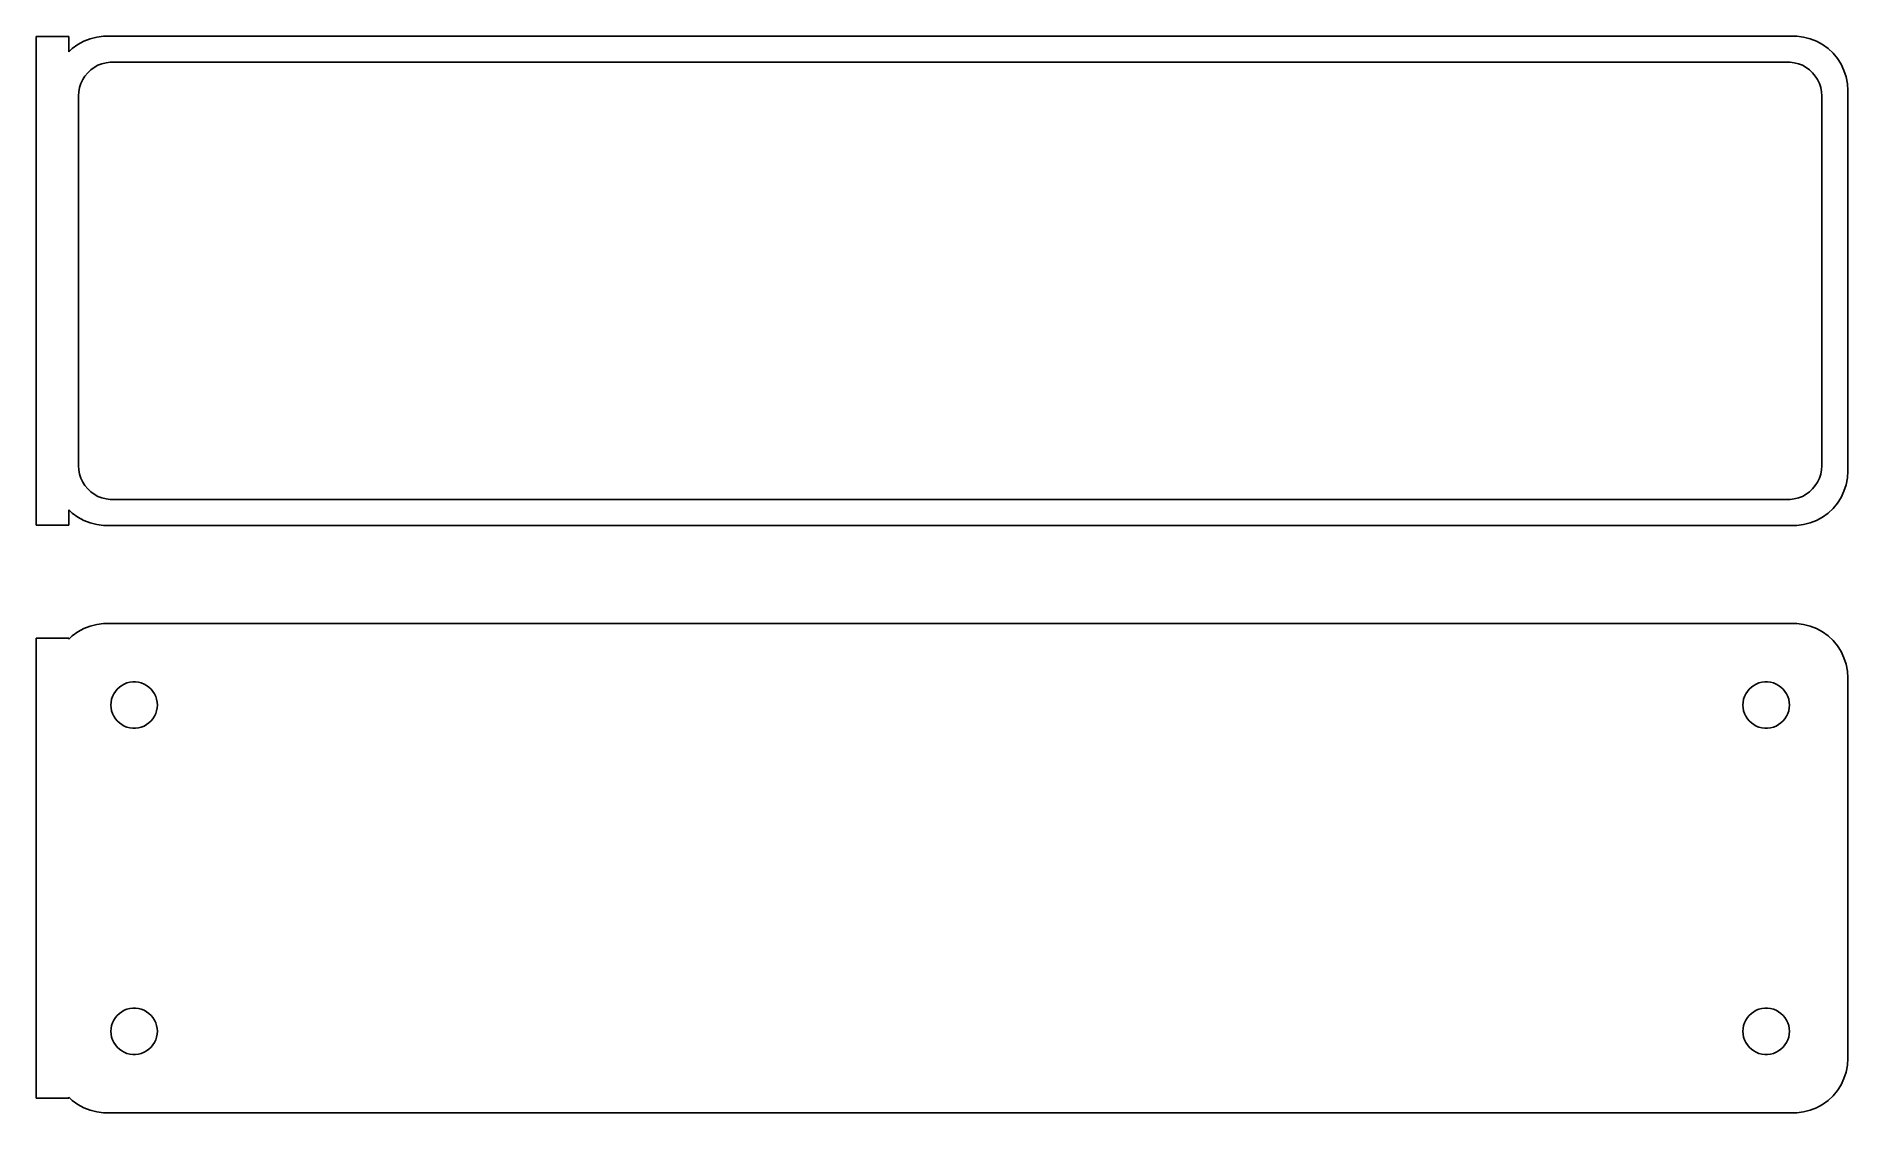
# Model space of a CAD drawing. Header units: metres. Extents: x -84 to 82, y 86 to 184.
import ezdxf

# ---------------------------------------------------------------- set-up
doc = ezdxf.new("R2010")
doc.units = ezdxf.units.M

msp = doc.modelspace()

# ---------------------------------------------------------------- linework, layer by layer
for p, q in [((-81, 184.479), (-84, 184.479)), ((-84, 184.479), (-84, 139.521)), ((-81, 183.059), (-81, 184.479)), ((-80.6871, 183.353), (-81, 183.059)), ((-80.1791, 183.722), (-80.6871, 183.353)), ((-79.6289, 184.024), (-80.1791, 183.722)), ((-79.0451, 184.255), (-79.6289, 184.024)), ((-78.4369, 184.411), (-79.0451, 184.255)), ((-77.8139, 184.49), (-78.4369, 184.411)), ((77.8139, 184.49), (-77.8139, 184.49)), ((78.4369, 184.411), (77.8139, 184.49)), ((79.0451, 184.255), (78.4369, 184.411)), ((79.6289, 184.024), (79.0451, 184.255)), ((80.1791, 183.722), (79.6289, 184.024)), ((80.6871, 183.353), (80.1791, 183.722)), ((81.1448, 182.923), (80.6871, 183.353)), ((-78.9843, 181.399), (-78.668, 181.628)), ((-78.668, 181.628), (-78.3254, 181.817)), ((-78.3254, 181.817), (-77.9619, 181.961)), ((-77.9619, 181.961), (-77.5833, 182.058)), ((-77.5833, 182.058), (-77.1955, 182.107)), ((-77.1955, 182.107), (77.1955, 182.107)), ((77.1955, 182.107), (77.5833, 182.058)), ((77.5833, 182.058), (77.9619, 181.961)), ((77.9619, 181.961), (78.3254, 181.817)), ((78.3254, 181.817), (78.668, 181.628)), ((78.668, 181.628), (78.9843, 181.399)), ((81.5451, 182.439), (81.1448, 182.923)), ((81.8815, 181.909), (81.5451, 182.439)), ((82.1489, 181.341), (81.8815, 181.909)), ((-80.0151, 179.774), (-79.8943, 180.146)), ((-79.8943, 180.146), (-79.7279, 180.5)), ((-79.7279, 180.5), (-79.5184, 180.83)), ((-79.5184, 180.83), (-79.2692, 181.131)), ((-79.2692, 181.131), (-78.9843, 181.399)), ((78.9843, 181.399), (79.2692, 181.131)), ((79.2692, 181.131), (79.5184, 180.83)), ((79.5184, 180.83), (79.7279, 180.5)), ((79.7279, 180.5), (79.8943, 180.146)), ((79.8943, 180.146), (80.0151, 179.774)), ((82.3429, 180.743), (82.1489, 181.341)), ((82.4606, 180.127), (82.3429, 180.743)), ((82.5, 179.5), (82.4606, 180.127)), ((-80.1129, 179), (-80.0884, 179.39)), ((-80.1129, 145), (-80.1129, 179)), ((-80.0884, 179.39), (-80.0151, 179.774)), ((80.0151, 179.774), (80.0884, 179.39)), ((80.0884, 179.39), (80.1129, 179)), ((80.1129, 179), (80.1129, 145)), ((82.5, 144.5), (82.5, 179.5)), ((-80.0884, 144.61), (-80.1129, 145)), ((80.1129, 145), (80.0884, 144.61)), ((-80.0151, 144.226), (-80.0884, 144.61)), ((-79.8943, 143.854), (-80.0151, 144.226)), ((-79.7279, 143.5), (-79.8943, 143.854)), ((-79.5184, 143.17), (-79.7279, 143.5)), ((79.7279, 143.5), (79.5184, 143.17)), ((79.8943, 143.854), (79.7279, 143.5)), ((80.0151, 144.226), (79.8943, 143.854)), ((80.0884, 144.61), (80.0151, 144.226)), ((82.1489, 142.659), (82.3429, 143.257)), ((82.3429, 143.257), (82.4606, 143.873)), ((82.4606, 143.873), (82.5, 144.5)), ((-79.2692, 142.869), (-79.5184, 143.17)), ((-78.9843, 142.601), (-79.2692, 142.869)), ((-78.668, 142.372), (-78.9843, 142.601)), ((-78.3254, 142.183), (-78.668, 142.372)), ((-77.9619, 142.039), (-78.3254, 142.183)), ((-77.5833, 141.942), (-77.9619, 142.039)), ((-77.1955, 141.893), (-77.5833, 141.942)), ((77.1955, 141.893), (-77.1955, 141.893)), ((77.5833, 141.942), (77.1955, 141.893)), ((77.9619, 142.039), (77.5833, 141.942)), ((78.3254, 142.183), (77.9619, 142.039)), ((78.668, 142.372), (78.3254, 142.183)), ((78.9843, 142.601), (78.668, 142.372)), ((79.2692, 142.869), (78.9843, 142.601)), ((79.5184, 143.17), (79.2692, 142.869)), ((81.1448, 141.077), (81.5451, 141.561)), ((81.5451, 141.561), (81.8815, 142.091)), ((81.8815, 142.091), (82.1489, 142.659)), ((-81, 139.521), (-81, 140.941)), ((-81, 140.941), (-80.6871, 140.647)), ((-80.6871, 140.647), (-80.1791, 140.278)), ((-80.1791, 140.278), (-79.6289, 139.976)), ((-79.6289, 139.976), (-79.0451, 139.745)), ((79.0451, 139.745), (79.6289, 139.976)), ((79.6289, 139.976), (80.1791, 140.278)), ((80.1791, 140.278), (80.6871, 140.647)), ((80.6871, 140.647), (81.1448, 141.077)), ((-84, 139.521), (-81, 139.521)), ((-79.0451, 139.745), (-78.4369, 139.589)), ((-78.4369, 139.589), (-77.8139, 139.51)), ((-77.8139, 139.51), (77.8139, 139.51)), ((77.8139, 139.51), (78.4369, 139.589)), ((78.4369, 139.589), (79.0451, 139.745)), ((-79.6289, 130.024), (-80.1791, 129.722)), ((-79.0451, 130.255), (-79.6289, 130.024)), ((-78.4369, 130.411), (-79.0451, 130.255)), ((-77.8139, 130.49), (-78.4369, 130.411)), ((77.8139, 130.49), (-77.8139, 130.49)), ((78.4369, 130.411), (77.8139, 130.49)), ((79.0451, 130.255), (78.4369, 130.411)), ((79.6289, 130.024), (79.0451, 130.255)), ((80.1791, 129.722), (79.6289, 130.024)), ((-81, 129.153), (-84, 129.153)), ((-84, 129.153), (-84, 86.8474)), ((-80.6871, 129.353), (-81, 129.059)), ((-81, 129.059), (-81, 129.153)), ((-80.1791, 129.722), (-80.6871, 129.353)), ((80.6871, 129.353), (80.1791, 129.722)), ((81.1448, 128.923), (80.6871, 129.353)), ((81.5451, 128.439), (81.1448, 128.923)), ((81.8815, 127.909), (81.5451, 128.439)), ((82.1489, 127.341), (81.8815, 127.909)), ((82.3429, 126.743), (82.1489, 127.341)), ((82.4606, 126.127), (82.3429, 126.743)), ((-76.1441, 124.803), (-75.9092, 124.932)), ((-75.9092, 124.932), (-75.6598, 125.031)), ((-75.6598, 125.031), (-75.4001, 125.097)), ((-75.4001, 125.097), (-75.1341, 125.131)), ((-75.1341, 125.131), (-74.8659, 125.131)), ((-74.8659, 125.131), (-74.5999, 125.097)), ((-74.5999, 125.097), (-74.3401, 125.031)), ((-74.3401, 125.031), (-74.0908, 124.932)), ((-74.0908, 124.932), (-73.8559, 124.803)), ((73.8559, 124.803), (74.0908, 124.932)), ((74.0908, 124.932), (74.3401, 125.031)), ((74.3401, 125.031), (74.5999, 125.097)), ((74.5999, 125.097), (74.8659, 125.131)), ((74.8659, 125.131), (75.1341, 125.131)), ((75.1341, 125.131), (75.4001, 125.097)), ((75.4001, 125.097), (75.6598, 125.031)), ((75.6598, 125.031), (75.9092, 124.932)), ((75.9092, 124.932), (76.1441, 124.803)), ((82.5, 125.5), (82.4606, 126.127)), ((82.5, 90.5), (82.5, 125.5)), ((-77.1353, 123), (-77.1185, 123.268)), ((-77.1185, 123.268), (-77.0682, 123.531)), ((-77.0682, 123.531), (-76.9853, 123.786)), ((-76.9853, 123.786), (-76.8712, 124.029)), ((-76.8712, 124.029), (-76.7275, 124.255)), ((-76.7275, 124.255), (-76.5566, 124.462)), ((-76.5566, 124.462), (-76.3611, 124.645)), ((-76.3611, 124.645), (-76.1441, 124.803)), ((-73.8559, 124.803), (-73.6389, 124.645)), ((-73.6389, 124.645), (-73.4434, 124.462)), ((-73.4434, 124.462), (-73.2725, 124.255)), ((-73.2725, 124.255), (-73.1288, 124.029)), ((-73.1288, 124.029), (-73.0146, 123.786)), ((-73.0146, 123.786), (-72.9318, 123.531)), ((-72.9318, 123.531), (-72.8815, 123.268)), ((-72.8815, 123.268), (-72.8647, 123)), ((72.8647, 123), (72.8815, 123.268)), ((72.8815, 123.268), (72.9318, 123.531)), ((72.9318, 123.531), (73.0146, 123.786)), ((73.0146, 123.786), (73.1288, 124.029)), ((73.1288, 124.029), (73.2725, 124.255)), ((73.2725, 124.255), (73.4434, 124.462)), ((73.4434, 124.462), (73.6389, 124.645)), ((73.6389, 124.645), (73.8559, 124.803)), ((76.1441, 124.803), (76.3611, 124.645)), ((76.3611, 124.645), (76.5566, 124.462)), ((76.5566, 124.462), (76.7275, 124.255)), ((76.7275, 124.255), (76.8712, 124.029)), ((76.8712, 124.029), (76.9853, 123.786)), ((76.9853, 123.786), (77.0682, 123.531)), ((77.0682, 123.531), (77.1185, 123.268)), ((77.1185, 123.268), (77.1353, 123)), ((-77.1185, 122.732), (-77.1353, 123)), ((-77.0682, 122.469), (-77.1185, 122.732)), ((-76.9853, 122.214), (-77.0682, 122.469)), ((-76.8712, 121.971), (-76.9853, 122.214)), ((-76.7275, 121.745), (-76.8712, 121.971)), ((-76.5566, 121.538), (-76.7275, 121.745)), ((-73.2725, 121.745), (-73.4434, 121.538)), ((-73.1288, 121.971), (-73.2725, 121.745)), ((-73.0146, 122.214), (-73.1288, 121.971)), ((-72.9318, 122.469), (-73.0146, 122.214)), ((-72.8815, 122.732), (-72.9318, 122.469)), ((-72.8647, 123), (-72.8815, 122.732)), ((72.8815, 122.732), (72.8647, 123)), ((72.9318, 122.469), (72.8815, 122.732)), ((73.0146, 122.214), (72.9318, 122.469)), ((73.1288, 121.971), (73.0146, 122.214)), ((73.2725, 121.745), (73.1288, 121.971)), ((73.4434, 121.538), (73.2725, 121.745)), ((76.7275, 121.745), (76.5566, 121.538)), ((76.8712, 121.971), (76.7275, 121.745)), ((76.9853, 122.214), (76.8712, 121.971)), ((77.0682, 122.469), (76.9853, 122.214)), ((77.1185, 122.732), (77.0682, 122.469)), ((77.1353, 123), (77.1185, 122.732)), ((-76.3611, 121.355), (-76.5566, 121.538)), ((-76.1441, 121.197), (-76.3611, 121.355)), ((-75.9092, 121.068), (-76.1441, 121.197)), ((-75.6598, 120.969), (-75.9092, 121.068)), ((-75.4001, 120.903), (-75.6598, 120.969)), ((-75.1341, 120.869), (-75.4001, 120.903)), ((-74.8659, 120.869), (-75.1341, 120.869)), ((-74.5999, 120.903), (-74.8659, 120.869)), ((-74.3401, 120.969), (-74.5999, 120.903)), ((-74.0908, 121.068), (-74.3401, 120.969)), ((-73.8559, 121.197), (-74.0908, 121.068)), ((-73.6389, 121.355), (-73.8559, 121.197)), ((-73.4434, 121.538), (-73.6389, 121.355)), ((73.6389, 121.355), (73.4434, 121.538)), ((73.8559, 121.197), (73.6389, 121.355)), ((74.0908, 121.068), (73.8559, 121.197)), ((74.3401, 120.969), (74.0908, 121.068)), ((74.5999, 120.903), (74.3401, 120.969)), ((74.8659, 120.869), (74.5999, 120.903)), ((75.1341, 120.869), (74.8659, 120.869)), ((75.4001, 120.903), (75.1341, 120.869)), ((75.6598, 120.969), (75.4001, 120.903)), ((75.9092, 121.068), (75.6598, 120.969)), ((76.1441, 121.197), (75.9092, 121.068)), ((76.3611, 121.355), (76.1441, 121.197)), ((76.5566, 121.538), (76.3611, 121.355)), ((-76.1441, 94.8029), (-75.9092, 94.9321)), ((-75.9092, 94.9321), (-75.6598, 95.0308)), ((-75.6598, 95.0308), (-75.4001, 95.0975)), ((-75.4001, 95.0975), (-75.1341, 95.1311)), ((-75.1341, 95.1311), (-74.8659, 95.1311)), ((-74.8659, 95.1311), (-74.5999, 95.0975)), ((-74.5999, 95.0975), (-74.3401, 95.0308)), ((-74.3401, 95.0308), (-74.0908, 94.9321)), ((-74.0908, 94.9321), (-73.8559, 94.8029)), ((73.8559, 94.8029), (74.0908, 94.9321)), ((74.0908, 94.9321), (74.3401, 95.0308)), ((74.3401, 95.0308), (74.5999, 95.0975)), ((74.5999, 95.0975), (74.8659, 95.1311)), ((74.8659, 95.1311), (75.1341, 95.1311)), ((75.1341, 95.1311), (75.4001, 95.0975)), ((75.4001, 95.0975), (75.6598, 95.0308)), ((75.6598, 95.0308), (75.9092, 94.9321)), ((75.9092, 94.9321), (76.1441, 94.8029)), ((-77.1353, 93), (-77.1185, 93.2676)), ((-77.1185, 93.2676), (-77.0682, 93.531)), ((-77.0682, 93.531), (-76.9853, 93.7861)), ((-76.9853, 93.7861), (-76.8712, 94.0287)), ((-76.8712, 94.0287), (-76.7275, 94.2551)), ((-76.7275, 94.2551), (-76.5566, 94.4617)), ((-76.5566, 94.4617), (-76.3611, 94.6453)), ((-76.3611, 94.6453), (-76.1441, 94.8029)), ((-73.8559, 94.8029), (-73.6389, 94.6453)), ((-73.6389, 94.6453), (-73.4434, 94.4617)), ((-73.4434, 94.4617), (-73.2725, 94.2551)), ((-73.2725, 94.2551), (-73.1288, 94.0287)), ((-73.1288, 94.0287), (-73.0146, 93.7861)), ((-73.0146, 93.7861), (-72.9318, 93.531)), ((-72.9318, 93.531), (-72.8815, 93.2676)), ((-72.8815, 93.2676), (-72.8647, 93)), ((72.8647, 93), (72.8815, 93.2676)), ((72.8815, 93.2676), (72.9318, 93.531)), ((72.9318, 93.531), (73.0146, 93.7861)), ((73.0146, 93.7861), (73.1288, 94.0287)), ((73.1288, 94.0287), (73.2725, 94.2551)), ((73.2725, 94.2551), (73.4434, 94.4617)), ((73.4434, 94.4617), (73.6389, 94.6453)), ((73.6389, 94.6453), (73.8559, 94.8029)), ((76.1441, 94.8029), (76.3611, 94.6453)), ((76.3611, 94.6453), (76.5566, 94.4617)), ((76.5566, 94.4617), (76.7275, 94.2551)), ((76.7275, 94.2551), (76.8712, 94.0287)), ((76.8712, 94.0287), (76.9853, 93.7861)), ((76.9853, 93.7861), (77.0682, 93.531)), ((77.0682, 93.531), (77.1185, 93.2676)), ((77.1185, 93.2676), (77.1353, 93)), ((-77.1185, 92.7324), (-77.1353, 93)), ((-77.0682, 92.469), (-77.1185, 92.7324)), ((-76.9853, 92.214), (-77.0682, 92.469)), ((-76.8712, 91.9713), (-76.9853, 92.214)), ((-76.7275, 91.7449), (-76.8712, 91.9713)), ((-76.5566, 91.5383), (-76.7275, 91.7449)), ((-73.2725, 91.7449), (-73.4434, 91.5383)), ((-73.1288, 91.9713), (-73.2725, 91.7449)), ((-73.0146, 92.214), (-73.1288, 91.9713)), ((-72.9318, 92.469), (-73.0146, 92.214)), ((-72.8815, 92.7324), (-72.9318, 92.469)), ((-72.8647, 93), (-72.8815, 92.7324)), ((72.8815, 92.7324), (72.8647, 93)), ((72.9318, 92.469), (72.8815, 92.7324)), ((73.0146, 92.214), (72.9318, 92.469)), ((73.1288, 91.9713), (73.0146, 92.214)), ((73.2725, 91.7449), (73.1288, 91.9713)), ((73.4434, 91.5383), (73.2725, 91.7449)), ((76.7275, 91.7449), (76.5566, 91.5383)), ((76.8712, 91.9713), (76.7275, 91.7449)), ((76.9853, 92.214), (76.8712, 91.9713)), ((77.0682, 92.469), (76.9853, 92.214)), ((77.1185, 92.7324), (77.0682, 92.469)), ((77.1353, 93), (77.1185, 92.7324)), ((-76.3611, 91.3547), (-76.5566, 91.5383)), ((-76.1441, 91.1971), (-76.3611, 91.3547)), ((-75.9092, 91.0679), (-76.1441, 91.1971)), ((-75.6598, 90.9692), (-75.9092, 91.0679)), ((-75.4001, 90.9025), (-75.6598, 90.9692)), ((-75.1341, 90.8689), (-75.4001, 90.9025)), ((-74.8659, 90.8689), (-75.1341, 90.8689)), ((-74.5999, 90.9025), (-74.8659, 90.8689)), ((-74.3401, 90.9692), (-74.5999, 90.9025)), ((-74.0908, 91.0679), (-74.3401, 90.9692)), ((-73.8559, 91.1971), (-74.0908, 91.0679)), ((-73.6389, 91.3547), (-73.8559, 91.1971)), ((-73.4434, 91.5383), (-73.6389, 91.3547)), ((73.6389, 91.3547), (73.4434, 91.5383)), ((73.8559, 91.1971), (73.6389, 91.3547)), ((74.0908, 91.0679), (73.8559, 91.1971)), ((74.3401, 90.9692), (74.0908, 91.0679)), ((74.5999, 90.9025), (74.3401, 90.9692)), ((74.8659, 90.8689), (74.5999, 90.9025)), ((75.1341, 90.8689), (74.8659, 90.8689)), ((75.4001, 90.9025), (75.1341, 90.8689)), ((75.6598, 90.9692), (75.4001, 90.9025)), ((75.9092, 91.0679), (75.6598, 90.9692)), ((76.1441, 91.1971), (75.9092, 91.0679)), ((76.3611, 91.3547), (76.1441, 91.1971)), ((76.5566, 91.5383), (76.3611, 91.3547)), ((82.4606, 89.8733), (82.5, 90.5)), ((81.8815, 88.0912), (82.1489, 88.6594)), ((82.1489, 88.6594), (82.3429, 89.2566)), ((82.3429, 89.2566), (82.4606, 89.8733)), ((-84, 86.8474), (-81, 86.8474)), ((-81, 86.8474), (-81, 86.9413)), ((-81, 86.9413), (-80.6871, 86.6474)), ((-80.6871, 86.6474), (-80.1791, 86.2784)), ((80.1791, 86.2784), (80.6871, 86.6474)), ((80.6871, 86.6474), (81.1448, 87.0773)), ((81.1448, 87.0773), (81.5451, 87.5611)), ((81.5451, 87.5611), (81.8815, 88.0912)), ((-80.1791, 86.2784), (-79.6289, 85.9759)), ((-79.6289, 85.9759), (-79.0451, 85.7447)), ((-79.0451, 85.7447), (-78.4369, 85.5886)), ((-78.4369, 85.5886), (-77.8139, 85.5099)), ((-77.8139, 85.5099), (77.8139, 85.5099)), ((77.8139, 85.5099), (78.4369, 85.5886)), ((78.4369, 85.5886), (79.0451, 85.7447)), ((79.0451, 85.7447), (79.6289, 85.9759)), ((79.6289, 85.9759), (80.1791, 86.2784))]:
    msp.add_line(p, q)

doc.saveas('drawing.dxf')
